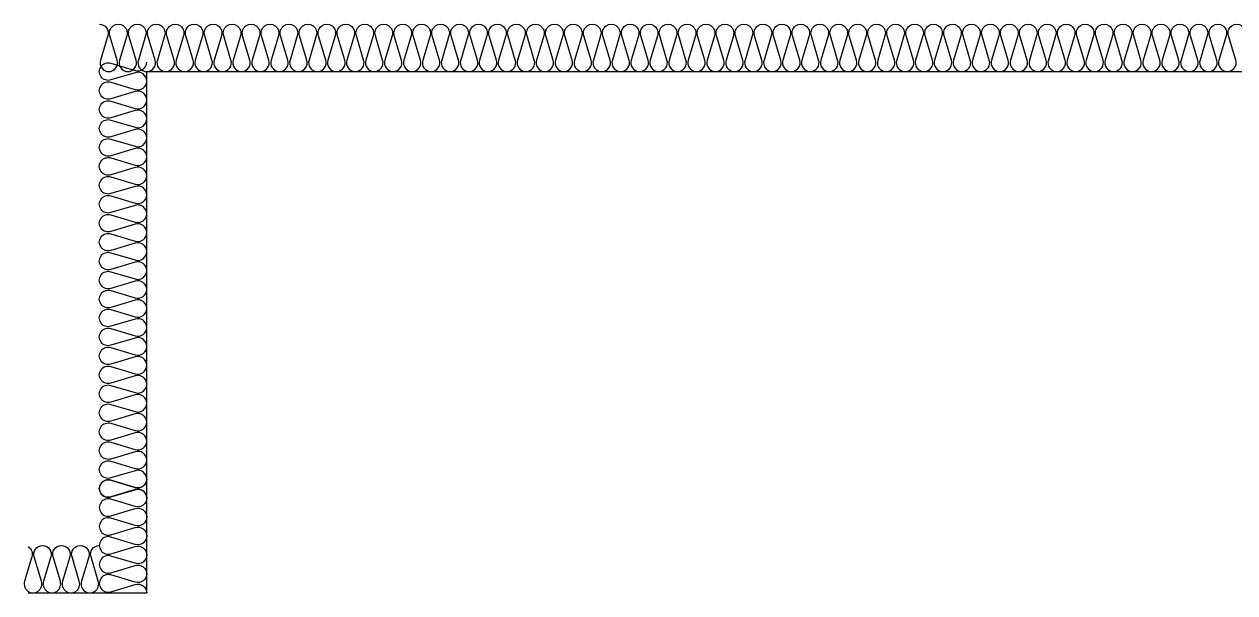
# Model space of a CAD drawing. Header units: millimetres. Extents: x 19868 to 801382, y -4805 to 85279.
# Drawn here: x 154880 to 157434, y 51179 to 52379 of the extents above; entities that cross this region are included whole.
import ezdxf

# ---------------------------------------------------------------- set-up
doc = ezdxf.new("R2010")
doc.units = ezdxf.units.MM
doc.header["$LTSCALE"] = 250
doc.layers.add('ISL', color=251, linetype='Continuous')

msp = doc.modelspace()

# ---------------------------------------------------------------- linework, layer by layer
at = {"layer": 'ISL'}
for points in [[(155038.2, 52378.9, -0.509039), (155055.9, 52354.7), (155040.6, 52303.2, 0.509267), (155058.2, 52278.9, 0.509267), (155075.9, 52303.2), (155060.6, 52354.7, -1.372593), (155095.9, 52354.7), (155080.6, 52303.2, 0.509267), (155098.2, 52278.9, 0.509267), (155115.9, 52303.2), (155100.6, 52354.7, -1.372593), (155135.9, 52354.7), (155120.6, 52303.2, 0.509267), (155138.2, 52278.9, 0.509267), (155155.9, 52303.2), (155140.6, 52354.7, -1.372593), (155175.9, 52354.7), (155160.6, 52303.2, 0.509267), (155178.2, 52278.9, 0.509267), (155195.9, 52303.2), (155180.6, 52354.7, -1.372593), (155215.9, 52354.7), (155200.6, 52303.2, 0.509267), (155218.2, 52278.9, 0.509267), (155235.9, 52303.2), (155220.6, 52354.7, -1.372593), (155255.9, 52354.7), (155240.6, 52303.2, 0.509267), (155258.2, 52278.9, 0.509267), (155275.9, 52303.2), (155260.6, 52354.7, -1.372593), (155295.9, 52354.7), (155280.6, 52303.2, 0.509267), (155298.2, 52278.9, 0.509267), (155315.9, 52303.2), (155300.6, 52354.7, -1.372593), (155335.9, 52354.7), (155320.6, 52303.2, 0.509267), (155338.2, 52278.9, 0.509267), (155355.9, 52303.2), (155340.6, 52354.7, -1.372593), (155375.9, 52354.7), (155360.6, 52303.2, 0.509267), (155378.2, 52278.9, 0.509267), (155395.9, 52303.2), (155380.6, 52354.7, -1.372593), (155415.9, 52354.7), (155400.6, 52303.2, 0.509267), (155418.2, 52278.9, 0.509267), (155435.9, 52303.2), (155420.6, 52354.7, -1.372593), (155455.9, 52354.7), (155440.6, 52303.2, 0.509267), (155458.2, 52278.9, 0.509267), (155475.9, 52303.2), (155460.6, 52354.7, -1.372593), (155495.9, 52354.7), (155480.6, 52303.2, 0.509267), (155498.2, 52278.9, 0.509267), (155515.9, 52303.2), (155500.6, 52354.7, -1.372593), (155535.9, 52354.7), (155520.6, 52303.2, 0.509267), (155538.2, 52278.9, 0.509267), (155555.9, 52303.2), (155540.6, 52354.7, -1.372593), (155575.9, 52354.7), (155560.6, 52303.2, 0.509267), (155578.2, 52278.9, 0.509267), (155595.9, 52303.2), (155580.6, 52354.7, -1.372593), (155615.9, 52354.7), (155600.6, 52303.2, 0.509267), (155618.2, 52278.9, 0.509267), (155635.9, 52303.2), (155620.6, 52354.7, -1.372593), (155655.9, 52354.7), (155640.6, 52303.2, 0.509267), (155658.2, 52278.9, 0.509267), (155675.9, 52303.2), (155660.6, 52354.7, -1.372593), (155695.9, 52354.7), (155680.6, 52303.2, 0.509267), (155698.2, 52278.9, 0.509267), (155715.9, 52303.2), (155700.6, 52354.7, -1.372593), (155735.9, 52354.7), (155720.6, 52303.2, 0.509267), (155738.2, 52278.9, 0.509267), (155755.9, 52303.2), (155740.6, 52354.7, -1.372593), (155775.9, 52354.7), (155760.6, 52303.2, 0.509267), (155778.2, 52278.9, 0.509267), (155795.9, 52303.2), (155780.6, 52354.7, -1.372593), (155815.9, 52354.7), (155800.6, 52303.2, 0.509267), (155818.2, 52278.9, 0.509267), (155835.9, 52303.2), (155820.6, 52354.7, -1.372593), (155855.9, 52354.7), (155840.6, 52303.2, 0.509267), (155858.2, 52278.9, 0.509267), (155875.9, 52303.2), (155860.6, 52354.7, -1.372593), (155895.9, 52354.7), (155880.6, 52303.2, 0.509267), (155898.2, 52278.9, 0.509267), (155915.9, 52303.2), (155900.6, 52354.7, -1.372593), (155935.9, 52354.7), (155920.6, 52303.2, 0.509267), (155938.2, 52278.9, 0.509267), (155955.9, 52303.2), (155940.6, 52354.7, -1.372593), (155975.9, 52354.7), (155960.6, 52303.2, 0.509267), (155978.2, 52278.9, 0.509267), (155995.9, 52303.2), (155980.6, 52354.7, -1.372593), (156015.9, 52354.7), (156000.6, 52303.2, 0.509267), (156018.2, 52278.9, 0.509267), (156035.9, 52303.2), (156020.6, 52354.7, -1.372593), (156055.9, 52354.7), (156040.6, 52303.2, 0.509267), (156058.2, 52278.9, 0.509267), (156075.9, 52303.2), (156060.6, 52354.7, -1.372593), (156095.9, 52354.7), (156080.6, 52303.2, 0.509267), (156098.2, 52278.9, 0.509267), (156115.9, 52303.2), (156100.6, 52354.7, -1.372593), (156135.9, 52354.7), (156120.6, 52303.2, 0.509267), (156138.2, 52278.9, 0.509267), (156155.9, 52303.2), (156140.6, 52354.7, -1.372593), (156175.9, 52354.7), (156160.6, 52303.2, 0.509267), (156178.2, 52278.9, 0.509267), (156195.9, 52303.2), (156180.6, 52354.7, -1.372593), (156215.9, 52354.7), (156200.6, 52303.2, 0.509267), (156218.2, 52278.9, 0.509267), (156235.9, 52303.2), (156220.6, 52354.7, -1.372593), (156255.9, 52354.7), (156240.6, 52303.2, 0.509267), (156258.2, 52278.9, 0.509267), (156275.9, 52303.2), (156260.6, 52354.7, -1.372593), (156295.9, 52354.7), (156280.6, 52303.2, 0.509267), (156298.2, 52278.9, 0.509267), (156315.9, 52303.2), (156300.6, 52354.7, -1.372593), (156335.9, 52354.7), (156320.6, 52303.2, 0.509267), (156338.2, 52278.9, 0.509267), (156355.9, 52303.2), (156340.6, 52354.7, -1.372593), (156375.9, 52354.7), (156360.6, 52303.2, 0.509267), (156378.2, 52278.9, 0.509267), (156395.9, 52303.2), (156380.6, 52354.7, -1.372593), (156415.9, 52354.7), (156400.6, 52303.2, 0.509267), (156418.2, 52278.9, 0.509267), (156435.9, 52303.2), (156420.6, 52354.7, -1.372593), (156455.9, 52354.7), (156440.6, 52303.2, 0.509267), (156458.2, 52278.9, 0.509267), (156475.9, 52303.2), (156460.6, 52354.7, -1.372593), (156495.9, 52354.7), (156480.6, 52303.2, 0.509267), (156498.2, 52278.9, 0.509267), (156515.9, 52303.2), (156500.6, 52354.7, -1.372593), (156535.9, 52354.7), (156520.6, 52303.2, 0.509267), (156538.2, 52278.9, 0.509267), (156555.9, 52303.2), (156540.6, 52354.7, -1.372593), (156575.9, 52354.7), (156560.6, 52303.2, 0.509267), (156578.2, 52278.9, 0.509267), (156595.9, 52303.2), (156580.6, 52354.7, -1.372593), (156615.9, 52354.7), (156600.6, 52303.2, 0.509267), (156618.2, 52278.9, 0.509267), (156635.9, 52303.2), (156620.6, 52354.7, -1.372593), (156655.9, 52354.7), (156640.6, 52303.2, 0.509267), (156658.2, 52278.9, 0.509267), (156675.9, 52303.2), (156660.6, 52354.7, -1.372593), (156695.9, 52354.7), (156680.6, 52303.2, 0.509267), (156698.2, 52278.9, 0.509267), (156715.9, 52303.2), (156700.6, 52354.7, -1.372593), (156735.9, 52354.7), (156720.6, 52303.2, 0.509267), (156738.2, 52278.9, 0.509267), (156755.9, 52303.2), (156740.6, 52354.7, -1.372593), (156775.9, 52354.7), (156760.6, 52303.2, 0.509267), (156778.2, 52278.9, 0.509267), (156795.9, 52303.2), (156780.6, 52354.7, -1.372593), (156815.9, 52354.7), (156800.6, 52303.2, 0.509267), (156818.2, 52278.9, 0.509267), (156835.9, 52303.2), (156820.6, 52354.7, -1.372593), (156855.9, 52354.7), (156840.6, 52303.2, 0.509267), (156858.2, 52278.9, 0.509267), (156875.9, 52303.2), (156860.6, 52354.7, -1.372593), (156895.9, 52354.7), (156880.6, 52303.2, 0.509267), (156898.2, 52278.9, 0.509267), (156915.9, 52303.2), (156900.6, 52354.7, -1.372593), (156935.9, 52354.7), (156920.6, 52303.2, 0.509267), (156938.2, 52278.9, 0.509267), (156955.9, 52303.2), (156940.6, 52354.7, -1.372593), (156975.9, 52354.7), (156960.6, 52303.2, 0.509267), (156978.2, 52278.9, 0.509267), (156995.9, 52303.2), (156980.6, 52354.7, -1.372593), (157015.9, 52354.7), (157000.6, 52303.2, 0.509267), (157018.2, 52278.9, 0.509267), (157035.9, 52303.2), (157020.6, 52354.7, -1.372593), (157055.9, 52354.7), (157040.6, 52303.2, 0.509267), (157058.2, 52278.9, 0.509267), (157075.9, 52303.2), (157060.6, 52354.7, -1.372593), (157095.9, 52354.7), (157080.6, 52303.2, 0.509267), (157098.2, 52278.9, 0.509267), (157115.9, 52303.2), (157100.6, 52354.7, -1.372593), (157135.9, 52354.7), (157120.6, 52303.2, 0.509267), (157138.2, 52278.9, 0.509267), (157155.9, 52303.2), (157140.6, 52354.7, -1.372593), (157175.9, 52354.7), (157160.6, 52303.2, 0.509267), (157178.2, 52278.9, 0.509267), (157195.9, 52303.2), (157180.6, 52354.7, -1.372593), (157215.9, 52354.7), (157200.6, 52303.2, 0.509267), (157218.2, 52278.9, 0.509267), (157235.9, 52303.2), (157220.6, 52354.7, -1.372593), (157255.9, 52354.7), (157240.6, 52303.2, 0.509267), (157258.2, 52278.9, 0.509267), (157275.9, 52303.2), (157260.6, 52354.7, -1.372593), (157295.9, 52354.7), (157280.6, 52303.2, 0.509267), (157298.2, 52278.9, 0.509267), (157315.9, 52303.2), (157300.6, 52354.7, -1.372593), (157335.9, 52354.7), (157320.6, 52303.2, 0.509267), (157338.2, 52278.9, 0.509267), (157355.9, 52303.2), (157340.6, 52354.7, -1.372593), (157375.9, 52354.7), (157360.6, 52303.2, 0.509267), (157378.2, 52278.9, 0.509267), (157395.9, 52303.2), (157380.6, 52354.7, -1.372593), (157415.9, 52354.7), (157400.6, 52303.2, 0.509267), (157418.2, 52278.9, 0.509267), (157435.9, 52303.2), (157420.6, 52354.7, -1.372593), (157455.9, 52354.7)], [(155138.2, 51379, 0.509267), (155114, 51396.6), (155062.4, 51381.3, -1.372593), (155062.4, 51416.6), (155114, 51401.3, 0.509267), (155138.2, 51419, 0.509267), (155114, 51436.6), (155062.4, 51421.3, -1.372593), (155062.4, 51456.6), (155114, 51441.3, 0.509267), (155138.2, 51459, 0.509267), (155114, 51476.6), (155062.4, 51461.3, -1.372593), (155062.4, 51496.6), (155114, 51481.3, 0.509267), (155138.2, 51499, 0.509267), (155114, 51516.6), (155062.4, 51501.3, -1.372593), (155062.4, 51536.6), (155114, 51521.3, 0.509267), (155138.2, 51539, 0.509267), (155114, 51556.6), (155062.4, 51541.3, -1.372593), (155062.4, 51576.6), (155114, 51561.3, 0.509267), (155138.2, 51579, 0.509267), (155114, 51596.6), (155062.4, 51581.3, -1.372593), (155062.4, 51616.6), (155114, 51601.3, 0.509267), (155138.2, 51619, 0.509267), (155114, 51636.6), (155062.4, 51621.3, -1.372593), (155062.4, 51656.6), (155114, 51641.3, 0.509267), (155138.2, 51659, 0.509267), (155114, 51676.6), (155062.4, 51661.3, -1.372593), (155062.4, 51696.6), (155114, 51681.3, 0.509267), (155138.2, 51699, 0.509267), (155114, 51716.6), (155062.4, 51701.3, -1.372593), (155062.4, 51736.6), (155114, 51721.3, 0.509267), (155138.2, 51739, 0.509267), (155114, 51756.6), (155062.4, 51741.3, -1.372593), (155062.4, 51776.6), (155114, 51761.3, 0.509267), (155138.2, 51779, 0.509267), (155114, 51796.6), (155062.4, 51781.3, -1.372593), (155062.4, 51816.6), (155114, 51801.3, 0.509267), (155138.2, 51819, 0.509267), (155114, 51836.6), (155062.4, 51821.3, -1.372593), (155062.4, 51856.6), (155114, 51841.3, 0.509267), (155138.2, 51859, 0.509267), (155114, 51876.6), (155062.4, 51861.3, -1.372593), (155062.4, 51896.6), (155114, 51881.3, 0.509267), (155138.2, 51899, 0.509267), (155114, 51916.6), (155062.4, 51901.3, -1.372593), (155062.4, 51936.6), (155114, 51921.3, 0.509267), (155138.2, 51939, 0.509267), (155114, 51956.6), (155062.4, 51941.3, -1.372593), (155062.4, 51976.6), (155114, 51961.3, 0.509267), (155138.2, 51979, 0.509267), (155114, 51996.6), (155062.4, 51981.3, -1.372593), (155062.4, 52016.6), (155114, 52001.3, 0.509267), (155138.2, 52019, 0.509267), (155114, 52036.6), (155062.4, 52021.3, -1.372593), (155062.4, 52056.6), (155114, 52041.3, 0.509267), (155138.2, 52059, 0.509267), (155114, 52076.6), (155062.4, 52061.3, -1.372593), (155062.4, 52096.6), (155114, 52081.3, 0.509267), (155138.2, 52099, 0.509267), (155114, 52116.6), (155062.4, 52101.3, -1.372593), (155062.4, 52136.6), (155114, 52121.3, 0.509267), (155138.2, 52139, 0.509267), (155114, 52156.6), (155062.4, 52141.3, -1.372593), (155062.4, 52176.6), (155114, 52161.3, 0.509267), (155138.2, 52179, 0.509267), (155114, 52196.6), (155062.4, 52181.3, -1.372593), (155062.4, 52216.6), (155114, 52201.3, 0.509267), (155138.2, 52219, 0.509267), (155114, 52236.6), (155062.4, 52221.3, -1.372593), (155062.4, 52256.6), (155114, 52241.3, 0.509267), (155138.2, 52259, 0.509267), (155114, 52276.6), (155062.4, 52261.3, -1.372593), (155062.4, 52296.6), (155114, 52281.3, 0.509267), (155138.2, 52299)], [(155138.2, 51418.9, -0.509267), (155114, 51401.2), (155062.4, 51416.5, 1.372593), (155062.4, 51381.2), (155114, 51396.5, -0.509267), (155138.2, 51378.9, -0.509267), (155114, 51361.2), (155062.4, 51376.5, 1.372593), (155062.4, 51341.2), (155114, 51356.5, -0.509267), (155138.2, 51338.9, -0.509267), (155114, 51321.2), (155062.4, 51336.5, 1.372593), (155062.4, 51301.2), (155114, 51316.5, -0.509267), (155138.2, 51298.9, -0.509267), (155114, 51281.2), (155062.4, 51296.5, 1.372593), (155062.4, 51261.2), (155114, 51276.5, -0.509267), (155138.2, 51258.9, -0.509267), (155114, 51241.2), (155062.4, 51256.5, 1.372593), (155062.4, 51221.2), (155114, 51236.5, -0.509267), (155138.2, 51218.9, -0.509267), (155114, 51201.2), (155062.4, 51216.5, 1.372593), (155062.4, 51181.2), (155114, 51196.5, -0.508239), (155138.2, 51178.9, -0.508239)], [(154888.2, 51276, -0.341386), (154895.9, 51254.7), (154880.6, 51203.2, 1.372593), (154915.9, 51203.2), (154900.6, 51254.7, -0.509267), (154918.2, 51278.9, -0.509267), (154935.9, 51254.7), (154920.6, 51203.2, 1.372593), (154955.9, 51203.2), (154940.6, 51254.7, -0.509267), (154958.2, 51278.9, -0.509267), (154975.9, 51254.7), (154960.6, 51203.2, 1.372593), (154995.9, 51203.2), (154980.6, 51254.7, -0.509267), (154998.2, 51278.9, -0.509267), (155015.9, 51254.7), (155000.6, 51203.2, 1.372593), (155035.9, 51203.2), (155020.6, 51254.7, -0.509267), (155038.2, 51278.9)]]:
    msp.add_lwpolyline(points, format="xyb", dxfattribs=at)
msp.add_lwpolyline([(154888.2, 51178.9), (155138.2, 51178.9), (155138.2, 52278.9), (158938.2, 52278.9), (158938.2, 51178.9), (159288.2, 51178.9)], dxfattribs=at)

doc.saveas('drawing.dxf')
